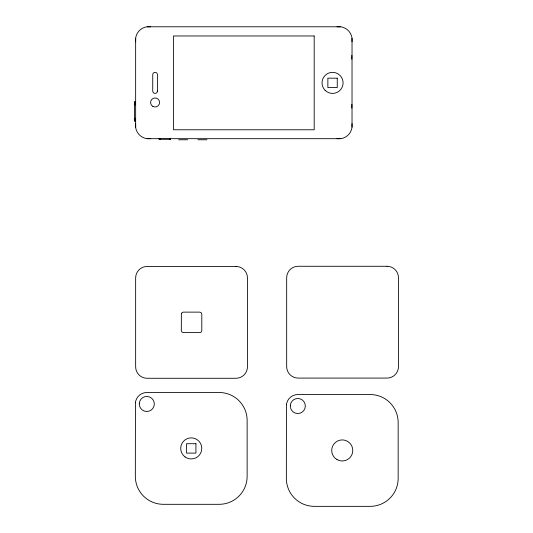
<?xml version="1.0" encoding="UTF-8"?>
<svg xmlns="http://www.w3.org/2000/svg" width="533" height="533" viewBox="0 0 533 533"><rect width="100%" height="100%" fill="white"/><g stroke="black" fill="none" stroke-linecap="round" stroke-linejoin="round"><path stroke-width="0.8" d="M135.648 123.649L135.702 127.74A13.285 13.285 0 0 0 146.588 138.633L150.679 138.687M352.027 41.814L351.973 37.723A13.285 13.285 0 0 0 341.087 26.837L336.996 26.783M147.161 26.783L340.507 26.783M135.648 101.963L134.523 101.963L134.523 120.991L135.648 120.991M134.523 102.063L135.648 102.063M134.523 102.183L135.648 102.183M134.523 102.343L135.648 102.343M134.523 102.549L135.648 102.549M134.523 102.789L135.648 102.789M134.523 103.069L135.648 103.069M134.523 103.375L135.648 103.375M134.523 103.708L135.648 103.708M134.523 104.055L135.648 104.055M134.523 104.781L135.648 104.781M134.523 118.333L135.648 118.333M134.523 119.006L135.648 119.006M134.523 119.332L135.648 119.332M134.523 119.639L135.648 119.639M134.523 119.925L135.648 119.925M134.523 120.178L135.648 120.178M134.523 120.405L135.648 120.405M134.523 120.598L135.648 120.598M134.523 120.798L135.648 120.744M134.523 120.858L135.648 120.858M147.161 138.687L340.507 138.687M159.22 139.246L159.22 138.307L159.194 139.246L170.467 139.246L170.44 138.307M178.662 139.773L187.636 139.773M197.956 139.773L206.977 139.773M150.679 26.783L146.588 26.837A13.285 13.285 0 0 0 135.702 37.723L135.648 41.814M336.996 138.687L341.087 138.633A13.285 13.285 0 0 0 351.973 127.74L352.027 123.649M352.027 38.296L352.027 127.167M351.84 55.439L351.84 59.196M351.84 104.388L351.84 108.146M170.353 138.307L170.353 139.246M170.214 138.687L170.214 139.246M170.02 138.687L170.02 139.246M169.794 138.687L169.794 139.246M169.527 138.687L169.527 139.246M160.133 138.687L160.133 139.246M159.867 138.687L159.867 139.246M159.64 138.687L159.64 139.246M159.447 138.307L159.447 139.246M159.307 138.307L159.307 139.246M135.648 38.296L135.648 127.167M139.306 403.361L139.28 404.101A7.515 7.515 0 0 0 146.682 411.483A7.515 7.515 0 0 0 154.303 404.334A7.515 7.515 0 0 0 147.408 396.479L146.668 396.452A7.515 7.515 0 0 0 139.306 403.361M290.318 405.393L290.292 406.133A7.515 7.515 0 0 0 297.694 413.521A7.515 7.515 0 0 0 305.316 406.366A7.515 7.515 0 0 0 298.42 398.511L297.68 398.491A7.515 7.515 0 0 0 290.318 405.393M135.435 402.475L135.335 476.362A27.949 27.949 0 0 0 163.285 504.311L219.19 504.311A27.949 27.949 0 0 0 247.139 476.362L247.139 420.457A27.949 27.949 0 0 0 219.19 392.508L146.795 392.508A11.46 11.46 0 0 0 135.728 401.003L135.435 402.475M286.448 404.507L286.348 478.401A27.949 27.949 0 0 0 314.297 506.35L370.202 506.35A27.949 27.949 0 0 0 398.158 478.401L398.158 422.496A27.949 27.949 0 0 0 370.202 394.54L297.814 394.54A11.46 11.46 0 0 0 286.741 403.041L286.448 404.507M181.38 313.657L181.307 330.54L181.913 332.006L183.379 332.605L199.915 332.605L201.241 332.059L201.794 330.726L201.794 314.19L201.188 312.731L199.722 312.125L183.379 312.125L182.119 312.551L181.38 313.657M314.184 35.971L173.472 35.971L173.472 129.779L314.184 129.779L314.184 35.971M337.256 78.178L327.862 78.178L327.862 87.572L337.256 87.572L337.256 78.178M387.018 266.273L298.134 266.273A11.46 11.46 0 0 0 286.674 277.74L286.674 366.617A11.46 11.46 0 0 0 298.134 378.084L387.018 378.084A11.46 11.46 0 0 0 398.477 366.617L398.477 277.74A11.46 11.46 0 0 0 387.018 266.273M235.992 266.46L147.108 266.46A11.46 11.46 0 0 0 135.648 277.926L135.648 366.811A11.46 11.46 0 0 0 147.108 378.27L235.992 378.27A11.46 11.46 0 0 0 247.452 366.811L247.452 277.926A11.46 11.46 0 0 0 235.992 266.46M195.931 443.716L186.543 443.716L186.543 453.103L195.931 453.103L195.931 443.716M157.442 91.05L157.442 74.7A2.352 2.352 0 0 0 155.096 72.348A2.352 2.352 0 0 0 152.744 74.7L152.744 91.05A2.352 2.352 0 0 0 155.096 93.395A2.352 2.352 0 0 0 157.442 91.05M152.838 106.38A4.511 4.511 0 0 0 159.607 102.476A4.511 4.511 0 0 0 152.838 98.565A4.511 4.511 0 0 0 152.838 106.38M325.117 90.317A10.52 10.52 0 0 0 342.726 85.6A10.52 10.52 0 0 0 329.834 72.708A10.52 10.52 0 0 0 325.117 90.317M185.111 456.961A10.52 10.52 0 0 0 201.714 449.439A10.52 10.52 0 0 0 186.896 438.826A10.52 10.52 0 0 0 185.111 456.961M336.989 459.559A10.52 10.52 0 0 0 352.773 450.445A10.52 10.52 0 0 0 336.989 441.331A10.52 10.52 0 0 0 336.989 459.559"/></g></svg>
